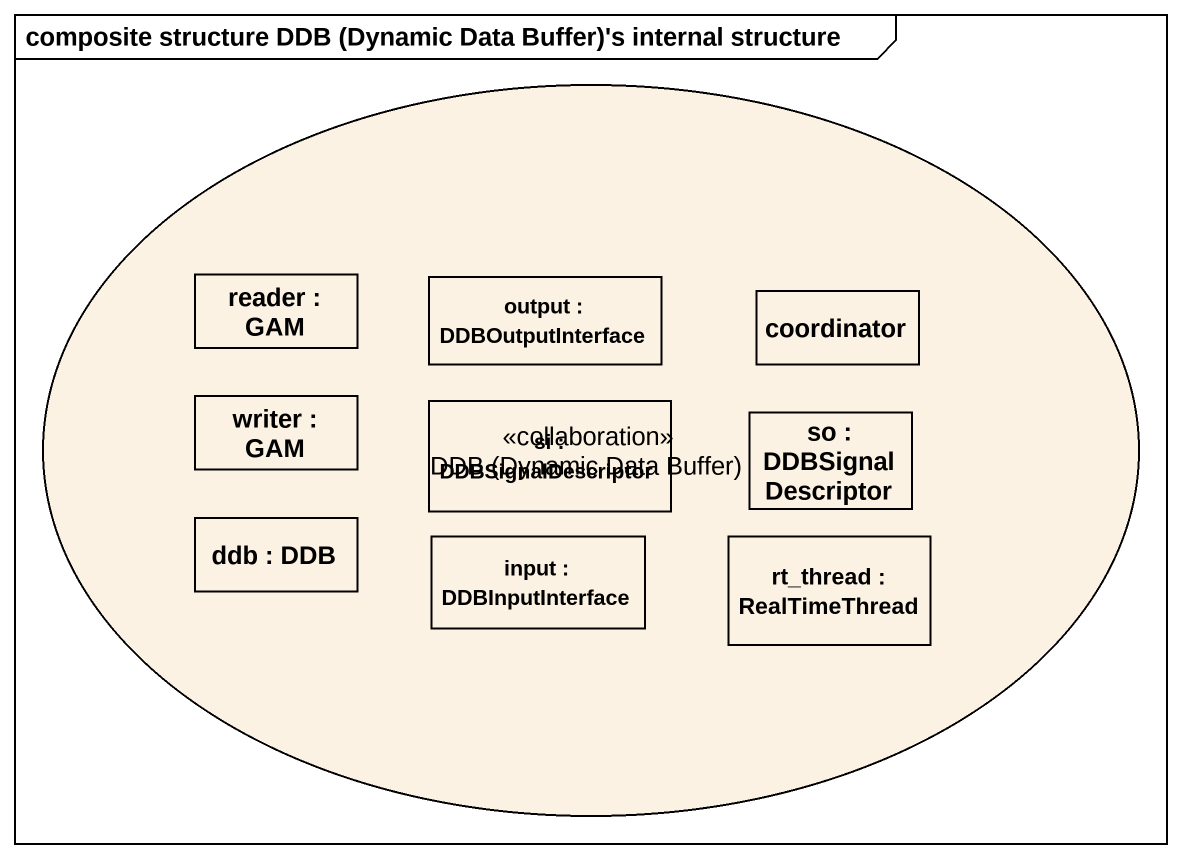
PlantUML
@startuml
mainframe composite structure DDB (Dynamic Data Buffer)'s internal structure
usecase "DDB (Dynamic Data Buffer)" as DDB_Dynamic_Data_Buffer <<collaboration>>
rectangle "reader : GAM" as reader
rectangle "output : DDBOutputInterface" as output
rectangle coordinator
rectangle "writer : GAM" as writer
rectangle "si : DDBSignalDescriptor" as si
rectangle "so : DDBSignalDescriptor" as so
rectangle "ddb : DDB" as ddb
rectangle "input : DDBInputInterface" as input
rectangle "rt_thread : RealTimeThread" as rt_thread
@enduml
